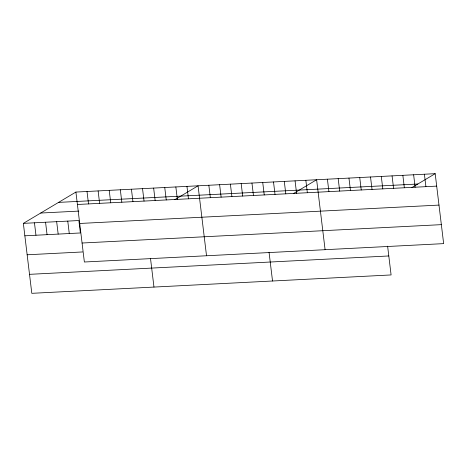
<?xml version="1.0" encoding="UTF-8"?>
<svg xmlns="http://www.w3.org/2000/svg" width="467" height="467" viewBox="0 0 467 467"><rect width="100%" height="100%" fill="white"/><g stroke="black" fill="none" stroke-linecap="round" stroke-linejoin="round"><path stroke-width="0.7" d="M387.616 246.185L391.095 274.94L31.814 293.323L23.35 223.372L75.905 192.06L435.186 173.677L443.65 243.628L84.369 262.005L75.905 192.06M174.763 199.695L198.061 185.808L206.525 255.753M293.323 193.63L316.626 179.742L325.09 249.687M411.888 187.565L435.186 173.677M58.562 202.392L417.842 184.016M77.411 204.488L436.692 186.111M40.693 213.04L78.865 211.09M23.35 223.372L78.876 220.535L80.377 232.963L24.856 235.806M79.705 223.471L438.986 205.089M82.075 243.021L441.356 224.645M27.15 254.784L82.677 251.947M29.52 274.339L388.795 255.963M424.41 174.232L425.91 186.66M413.628 174.781L415.134 187.214M402.852 175.335L404.352 187.763M392.07 175.884L393.576 188.318M381.294 176.438L382.8 188.866M370.518 176.987L372.018 189.421M359.736 177.542L361.242 189.97M348.96 178.09L350.46 190.524M338.178 178.639L339.684 191.073M327.402 179.194L328.908 191.622M305.844 180.297L307.35 192.725M295.068 180.846L296.568 193.28M284.286 181.4L285.792 193.828M273.51 181.949L275.016 194.383M262.734 182.504L264.234 194.932M269.05 252.25L272.53 281.006M251.952 183.052L253.458 195.486M241.176 183.601L242.677 196.035M230.394 184.156L231.901 196.584M219.618 184.704L221.125 197.138M208.842 185.259L210.343 197.687M186.958 186.38L188.458 198.808M175.849 186.946L177.355 199.374M164.746 187.512L166.252 199.946M153.643 188.078L155.143 200.512M142.534 188.65L144.04 201.079M150.491 258.315L153.97 287.071M131.431 189.217L132.937 201.651M120.328 189.783L121.829 202.217M109.22 190.355L110.726 202.783M98.117 190.921L99.623 203.355M87.014 191.488L88.514 203.921M67.768 221.101L69.274 233.535M56.665 221.673L58.171 234.101M45.562 222.239L47.062 234.667M34.453 222.806L35.959 235.24"/></g></svg>
